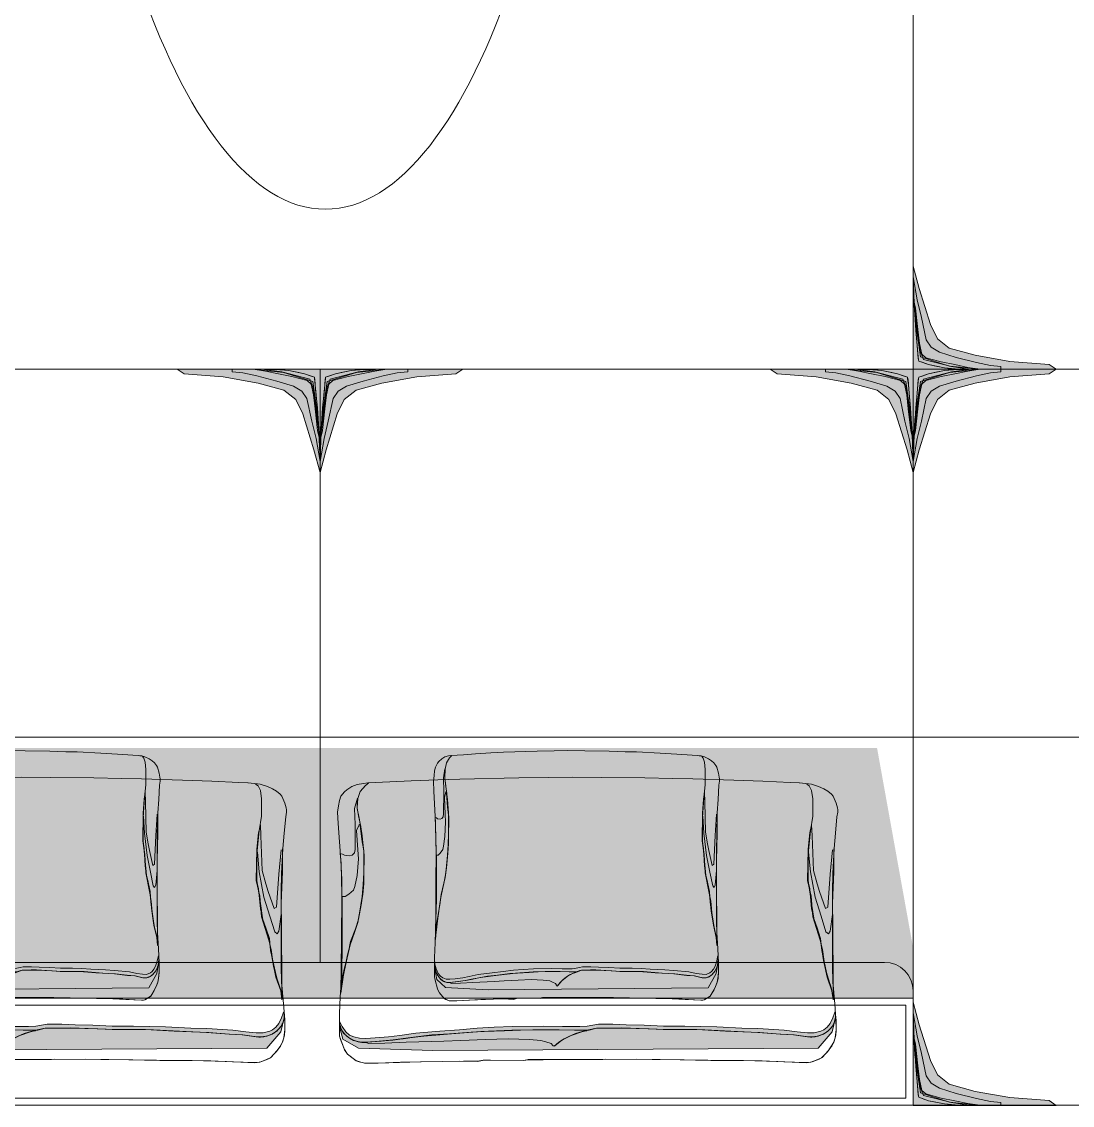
# Model space of a CAD drawing. Header units: feet. Extents: x 109753 to 150441, y 47761 to 75080.
# Drawn here: x 128036 to 128093.9, y 50486.6 to 50546.2 of the extents above; entities that cross this region are included whole.
import ezdxf

# ---------------------------------------------------------------- set-up
doc = ezdxf.new("R2010")
doc.units = ezdxf.units.FT
doc.header["$LTSCALE"] = 50
doc.header["$MEASUREMENT"] = 0
doc.layers.add('A-Furniture', color=175, linetype='Continuous', lineweight=0)
doc.layers.add('FURNITURE', color=150, linetype='Continuous')

# ---------------------------------------------------------------- blocks, each defined once
blk = doc.blocks.new('Gruppo-136-1')
at = {"linetype": 'Continuous', "lineweight": 0, "transparency": 33554483}
for color, points in [(254, [(4352.97, 155.12), (4349.81, 155.98), (4344.79, 157.54), (4342.78, 158.52), (4341.48, 160.18), (4340.48, 163.79), (4339.62, 168.67), (4339.19, 174.14), (4338.53, 175.12), (4338.53, 155.12)]), (9, [(4351.46, 155.12), (4348.23, 155.68), (4345.79, 156.27), (4342.63, 156.95), (4341.63, 157.64), (4340.91, 158.81), (4340.19, 161.15), (4339.47, 163.99), (4339.04, 165.94), (4338.9, 167.4), (4338.53, 167.4), (4338.55, 162.89), (4338.9, 160.47), (4339.91, 156.56), (4341.2, 156.08), (4345.79, 155.49), (4348.09, 155.2)]), (251, [(4338.53, 155.12), (4351.46, 155.12), (4348.37, 155.22), (4345.57, 155.39), (4340.26, 156.14), (4338.97, 160.23), (4338.53, 164.67)]), (252, [(4347.47, 155.25), (4346.83, 155.3), (4343.58, 155.54), (4340.72, 155.78), (4339.83, 155.89), (4339.66, 155.9), (4339.17, 157.29), (4338.72, 159.5), (4338.6, 160.76), (4338.56, 162.28), (4338.55, 163.5), (4338.54, 164.47), (4338.78, 162.77), (4339.17, 160.94), (4339.55, 159.05), (4340.12, 156.91), (4340.62, 156.34), (4342.13, 156.03), (4344.08, 155.8), (4347.08, 155.45), (4348.09, 155.23)])]:
    blk.add_hatch(color=color, dxfattribs=at).paths.add_polyline_path(points)
at = {"color": 254, "linetype": 'Continuous', "lineweight": 15, "true_color": 0xdddddd, "flags": 128}
blk.add_lwpolyline([(4352.97, 155.12), (4349.81, 155.98), (4344.79, 157.54), (4342.78, 158.52), (4341.48, 160.18), (4340.48, 163.79), (4339.62, 168.67), (4339.19, 174.14), (4338.53, 175.12), (4338.53, 155.12)], close=True, dxfattribs=at)
at = {"color": 9, "linetype": 'Continuous', "lineweight": 15, "true_color": 0xbbbbbb, "flags": 128}
blk.add_lwpolyline([(4351.46, 155.12), (4348.23, 155.68), (4345.79, 156.27), (4342.63, 156.95), (4341.63, 157.64), (4340.91, 158.81), (4340.19, 161.15), (4339.47, 163.99), (4339.04, 165.94), (4338.9, 167.4), (4338.53, 167.4), (4338.55, 162.89), (4338.9, 160.47), (4339.91, 156.56), (4341.2, 156.08), (4345.79, 155.49), (4348.09, 155.2)], close=True, dxfattribs=at)
at = {"color": 7, "linetype": 'Continuous', "lineweight": 15, "flags": 128}
blk.add_lwpolyline([(4353.53, 155.12), (4351.13, 155.12), (4349.27, 155.2), (4347.47, 155.25), (4346.18, 155.35), (4343.95, 155.49), (4341.87, 155.69), (4340.01, 155.84), (4339.66, 155.9), (4339.5, 156.37), (4339.17, 157.29), (4339, 158.08), (4338.72, 159.5), (4338.57, 161.01), (4338.56, 161.74), (4338.55, 163.65), (4338.53, 166.06)], dxfattribs=at)
at = {"color": 251, "linetype": 'Continuous', "lineweight": 15, "true_color": 0x555555, "flags": 128}
blk.add_lwpolyline([(4338.53, 155.12), (4351.46, 155.12), (4348.37, 155.22), (4345.57, 155.39), (4340.26, 156.14), (4338.97, 160.23), (4338.53, 164.67)], close=True, dxfattribs=at)
at = {"color": 252, "linetype": 'Continuous', "lineweight": 15, "true_color": 0x888888, "flags": 128}
blk.add_lwpolyline([(4347.47, 155.25), (4346.83, 155.3), (4343.58, 155.54), (4340.72, 155.78), (4339.83, 155.89), (4339.66, 155.9), (4339.17, 157.29), (4338.72, 159.5), (4338.6, 160.76), (4338.56, 162.28), (4338.55, 163.5), (4338.54, 164.47), (4338.78, 162.77), (4339.17, 160.94), (4339.55, 159.05), (4340.12, 156.91), (4340.62, 156.34), (4342.13, 156.03), (4344.08, 155.8), (4347.08, 155.45), (4348.09, 155.23)], dxfattribs=at)
blk = doc.blocks.new('Gruppo-143-1')
blk.add_line((4586.53, 228.12), (4586.53, 155.12))
at = {"flags": 128}
blk.add_lwpolyline([(4586.53, 258.12), (4586.53, 155.12), (4318.53, 155.12), (4318.53, 258.12)], close=True, dxfattribs=at)
at = {"xscale": -1}
blk.add_blockref('Gruppo-136-1', (8925.06, 0), dxfattribs=at)
blk = doc.blocks.new('Gruppo-870-1')
at = {"transparency": 33554483}
for points in [[(6608.54, -304.12), (6608.44, -303.96), (6608.21, -303.29), (6607.81, -302.5), (6607.41, -302.01), (6606.94, -301.65), (6606.54, -301.42), (6605.61, -301.19), (6604.64, -301.21), (6603.2, -301.34), (6601.37, -301.57), (6597.73, -301.8), (6595.49, -301.88), (6591.95, -302.04), (6589.75, -302.11), (6587.48, -302.16), (6584.51, -302.16), (6581.81, -302.27), (6579.3, -302.34), (6577.43, -302.4), (6575.4, -302.4), (6574.6, -302.29), (6573.83, -302.16), (6572.79, -302.09), (6570.39, -302.09), (6567.69, -302.14), (6563.38, -302.09), (6560.81, -301.98), (6558.44, -301.86), (6555.97, -301.65), (6553.23, -301.44), (6549.83, -301.14), (6547.59, -300.83), (6546.02, -300.65), (6544.15, -300.49), (6542.85, -300.42), (6541.98, -300.44), (6541.18, -300.65), (6540.58, -300.9), (6540.05, -301.34), (6539.55, -302.09), (6539.18, -302.83), (6539.18, -302.09), (6539.65, -300.34), (6541.82, -299.08), (6552.23, -298.72), (6606.14, -299.05), (6608.11, -301.34), (6608.58, -303.29), (6608.58, -303.78)], [(6569.19, -299.32), (6569.86, -299.9), (6570.61, -300.35), (6571.36, -300.73), (6572.19, -301.12), (6573.11, -301.38), (6573.78, -301.5), (6572.86, -301.57), (6569.52, -301.63), (6566.68, -301.63), (6564.51, -301.57), (6562.26, -301.5), (6559.42, -301.38), (6557.59, -301.31), (6554.58, -301.05), (6552.08, -300.93), (6549.16, -300.54), (6546.66, -300.22), (6544.99, -300.03), (6542.98, -299.9), (6542.98, -299.83), (6543.23, -299.7), (6545.49, -299.77), (6548.49, -299.9), (6553.75, -300.03), (6556.17, -300.15), (6559.59, -300.28), (6562.76, -300.35), (6565.77, -300.28), (6567.35, -300.15), (6568.02, -299.96), (6568.77, -299.7), (6569.02, -299.45), (6569.1, -299.32)], [(6608.33, -326.95), (6608.33, -323.74), (6608.16, -319.37), (6608.16, -313.27), (6608.24, -308.83), (6608.24, -307.48), (6608.41, -305.94), (6608.41, -305.87), (6607.91, -307.74), (6607.58, -308.64), (6607.08, -310.5), (6606.74, -312.88), (6606.41, -314.16), (6605.41, -317.44), (6605.16, -320.33), (6604.66, -322.52), (6604.74, -326.89), (6604.99, -329.2), (6605.24, -330.3), (6605.32, -328.75), (6605.49, -323.93), (6605.99, -322.07), (6606.32, -320.98), (6607.16, -318.6), (6607.49, -318.79), (6607.83, -323.42), (6608.16, -326.83)], [(6604.82, -326.5), (6605.07, -323.74), (6605.74, -320.21), (6606.57, -317.51), (6607.24, -315.32), (6607.58, -315.06), (6607.83, -315.45), (6608.16, -317.76), (6608.16, -312.75), (6608.16, -310.12), (6608.24, -307.35), (6608.33, -306.07), (6608.33, -306), (6608.08, -307.16), (6607.58, -308.7), (6607.33, -309.67), (6606.66, -312.75), (6606.49, -314.42), (6605.99, -315.9), (6605.57, -317.06), (6605.24, -318.54), (6604.99, -321.36), (6604.74, -322.33), (6604.74, -326.5)], [(6541.68, -334.04), (6541.28, -332.62), (6541.38, -330.36), (6541.35, -326.86), (6541.25, -326.38), (6540.95, -326.09), (6540.51, -325.99), (6539.88, -326.07), (6539.61, -326.2), (6539.28, -326.3), (6539.38, -324.96), (6539.45, -322.62), (6539.51, -320.69), (6539.51, -319.87), (6539.45, -314.83), (6539.41, -309.79), (6539.35, -307.46), (6539.35, -306.74), (6539.71, -309.33), (6540.25, -311.7), (6540.65, -313.5), (6541.25, -315.27), (6541.72, -316.66), (6542.02, -318.2), (6542.42, -320.57), (6542.55, -322.11), (6542.55, -323.19), (6542.62, -326.09), (6542.52, -326.99), (6542.28, -329.15), (6541.92, -331.26), (6541.65, -332.6), (6541.65, -333.21), (6541.72, -334.01)], [(6542.07, -330.23), (6542.32, -327.92), (6542.57, -326.7), (6542.57, -325.28), (6542.57, -323.61), (6542.48, -321.94), (6542.32, -320.27), (6541.98, -317.96), (6541.73, -316.74), (6541.4, -315.77), (6540.73, -313.97), (6540.4, -312.3), (6539.81, -310.12), (6539.48, -308.51), (6539.48, -307.87), (6539.48, -309.99), (6539.56, -313.14), (6539.56, -317.51), (6539.56, -320.27), (6539.98, -320.27), (6540.48, -320.59), (6541.15, -321.17), (6541.31, -321.68), (6541.65, -323.23), (6541.82, -325.54), (6541.73, -326.83), (6541.57, -329.52), (6541.9, -330.3), (6541.98, -330.36)]]:
    blk.add_hatch(color=256, dxfattribs=at).paths.add_polyline_path(points)
for p, q in [((6546.61, -300.19), (6543.11, -299.9)), ((6604.66, -300.65), (6602.68, -300.94))]:
    blk.add_line(p, q)
at = {"flags": 128}
for points in [[(6603.54, -336.18), (6603.94, -336.13), (6604.44, -336.11), (6605.21, -335.98), (6606.21, -335.67), (6606.94, -335.34), (6607.51, -335), (6608.01, -334.59), (6608.24, -334.33), (6608.68, -333.33), (6608.84, -332.71), (6608.88, -332.43), (6608.88, -332.07), (6608.78, -331.43), (6608.58, -329.14), (6608.38, -327.01), (6608.21, -323.51), (6608.14, -320.99), (6608.18, -314.59), (6608.24, -309.65), (6608.24, -307.88), (6608.48, -305.28), (6608.64, -303.05), (6608.68, -301.66), (6608.54, -300.5), (6608.34, -299.96), (6608.04, -299.35), (6607.71, -298.94), (6607.48, -298.58), (6607.21, -298.32), (6606.71, -297.75), (6606.11, -297.47), (6605.14, -297.11), (6604.47, -297.03), (6600.5, -297.19), (6597.29, -297.29), (6593.92, -297.32), (6590.69, -297.39), (6580.74, -297.5), (6576, -297.47), (6567.65, -297.44), (6565.55, -297.44), (6564.98, -297.34), (6559.41, -297.39), (6558.47, -297.19), (6555.97, -297.26), (6553.53, -297.21), (6547.72, -297.08), (6544.59, -296.96), (6542.68, -296.96), (6542.02, -297.14), (6541.45, -297.34), (6540.31, -298.22), (6539.85, -298.88), (6539.31, -300.27), (6539.15, -300.79), (6539.15, -303.9), (6539.28, -306.24), (6539.38, -308.16), (6539.41, -310.48), (6539.48, -315.49), (6539.51, -321.15), (6539.48, -322.64), (6539.35, -325.39), (6538.98, -330.48), (6538.88, -332.1), (6539.01, -332.97), (6539.15, -333.72), (6539.35, -334.33), (6539.85, -334.95), (6540.18, -335.21), (6540.91, -335.67), (6541.62, -335.95), (6542.52, -336.11), (6543.15, -336.18), (6546.19, -336.31), (6549.19, -336.47), (6552.93, -336.6), (6556, -336.7), (6564.25, -336.88), (6568.42, -336.93), (6571.79, -336.96), (6575.9, -336.93), (6581.91, -336.88), (6585.78, -336.8), (6588.62, -336.75), (6594.36, -336.57), (6598.43, -336.42), (6602.24, -336.24), (6603.5, -336.18)], [(6603.54, -336.18), (6603.94, -336.13), (6604.44, -336.11), (6605.21, -335.98), (6606.21, -335.67), (6606.94, -335.34), (6607.51, -335), (6608.01, -334.59), (6608.24, -334.33), (6608.68, -333.33), (6608.84, -332.71), (6608.88, -332.43), (6608.88, -332.07), (6608.78, -331.43), (6608.58, -329.14), (6608.38, -327.01), (6608.21, -323.51), (6608.14, -320.99), (6608.18, -314.59), (6608.24, -309.65), (6608.24, -307.88), (6608.48, -305.28), (6608.64, -303.05), (6608.68, -301.66), (6608.54, -300.5), (6608.34, -299.96), (6608.04, -299.35), (6607.71, -298.94), (6607.48, -298.58), (6607.21, -298.32), (6606.71, -297.75), (6606.11, -297.47), (6605.14, -297.11), (6604.47, -297.03), (6600.5, -297.19), (6597.29, -297.29), (6593.92, -297.32), (6590.69, -297.39), (6580.74, -297.5), (6576, -297.47), (6567.65, -297.44), (6565.55, -297.44), (6564.98, -297.34), (6559.41, -297.39), (6558.47, -297.19), (6555.97, -297.26), (6553.53, -297.21), (6547.72, -297.08), (6544.59, -296.96), (6542.68, -296.96), (6542.02, -297.14), (6541.45, -297.34), (6540.31, -298.22), (6539.85, -298.88), (6539.31, -300.27), (6539.15, -300.79), (6539.15, -303.9), (6539.28, -306.24), (6539.38, -308.16), (6539.41, -310.48), (6539.48, -315.49), (6539.51, -321.15), (6539.48, -322.64), (6539.35, -325.39), (6538.98, -330.48), (6538.88, -332.1), (6539.01, -332.97), (6539.15, -333.72), (6539.35, -334.33), (6539.85, -334.95), (6540.18, -335.21), (6540.91, -335.67), (6541.62, -335.95), (6542.52, -336.11), (6543.15, -336.18), (6546.19, -336.31), (6549.19, -336.47), (6552.93, -336.6), (6556, -336.7), (6564.25, -336.88), (6568.42, -336.93), (6571.79, -336.96), (6575.9, -336.93), (6581.91, -336.88), (6585.78, -336.8), (6588.62, -336.75), (6594.36, -336.57), (6598.43, -336.42), (6602.24, -336.24), (6603.5, -336.18)], [(6608.61, -303.45), (6608.68, -302.83), (6608.68, -302.03), (6608.68, -301.54), (6608.61, -300.95), (6608.51, -300.51), (6608.34, -299.92), (6607.94, -299.23), (6607.58, -298.74), (6607.11, -298.23), (6606.64, -297.71), (6606.27, -297.53), (6605.31, -297.17), (6604.81, -297.07), (6604.34, -297.04), (6601.33, -297.17), (6598.3, -297.28), (6595.69, -297.33), (6593.32, -297.33), (6591.15, -297.35), (6586.85, -297.43), (6582.91, -297.46), (6576.43, -297.51), (6571.29, -297.46), (6567.82, -297.46), (6565.55, -297.46), (6564.95, -297.35), (6560.31, -297.4), (6559.27, -297.38), (6558.54, -297.22), (6556.54, -297.25), (6550.49, -297.15), (6546.05, -297.02), (6544.15, -296.97), (6542.72, -296.97), (6541.92, -297.15), (6541.48, -297.3), (6540.31, -298.23), (6539.85, -298.84), (6539.15, -300.72), (6539.15, -302.83), (6539.25, -302.19), (6539.45, -301.65), (6539.75, -301.18), (6540.15, -300.8), (6540.55, -300.44), (6541.11, -300.15), (6541.72, -300), (6542.22, -299.9), (6542.78, -299.9), (6544.19, -300), (6546.72, -300.21), (6548.06, -300.39), (6549.99, -300.64), (6551.43, -300.8), (6552.66, -300.9), (6554.83, -301.05), (6559.01, -301.39), (6562.81, -301.54), (6566.22, -301.65), (6569.89, -301.65), (6572.06, -301.59), (6573.59, -301.57), (6574.09, -301.59), (6575.13, -301.88), (6576.57, -301.88), (6578.8, -301.88), (6582.51, -301.75), (6584.48, -301.67), (6587.21, -301.67), (6590.28, -301.62), (6594.86, -301.39), (6597.7, -301.26), (6600.93, -301.03), (6602.77, -300.95), (6604.1, -300.72), (6604.87, -300.64), (6605.57, -300.64), (6606.21, -300.77), (6606.94, -301.05), (6607.44, -301.41), (6607.84, -301.77), (6608.28, -302.31), (6608.41, -302.67), (6608.61, -303.55)], [(6608.54, -304.12), (6608.44, -303.96), (6608.21, -303.29), (6607.81, -302.5), (6607.41, -302.01), (6606.94, -301.65), (6606.54, -301.42), (6605.61, -301.19), (6604.64, -301.21), (6603.2, -301.34), (6601.37, -301.57), (6597.73, -301.8), (6595.49, -301.88), (6591.95, -302.04), (6589.75, -302.11), (6587.48, -302.16), (6584.51, -302.16), (6581.81, -302.27), (6579.3, -302.34), (6577.43, -302.4), (6575.4, -302.4), (6574.6, -302.29), (6573.83, -302.16), (6572.79, -302.09), (6570.39, -302.09), (6567.69, -302.14), (6563.38, -302.09), (6560.81, -301.98), (6558.44, -301.86), (6555.97, -301.65), (6553.23, -301.44), (6549.83, -301.14), (6547.59, -300.83), (6546.02, -300.65), (6544.15, -300.49), (6542.85, -300.42), (6541.98, -300.44), (6541.18, -300.65), (6540.58, -300.9), (6540.05, -301.34), (6539.55, -302.09), (6539.18, -302.83), (6539.18, -302.09), (6539.65, -300.34), (6541.82, -299.08), (6552.23, -298.72), (6606.14, -299.05), (6608.11, -301.34), (6608.58, -303.29), (6608.58, -303.78)], [(6569.19, -299.32), (6569.86, -299.9), (6570.61, -300.35), (6571.36, -300.73), (6572.19, -301.12), (6573.11, -301.38), (6573.78, -301.5), (6572.86, -301.57), (6569.52, -301.63), (6566.68, -301.63), (6564.51, -301.57), (6562.26, -301.5), (6559.42, -301.38), (6557.59, -301.31), (6554.58, -301.05), (6552.08, -300.93), (6549.16, -300.54), (6546.66, -300.22), (6544.99, -300.03), (6542.98, -299.9), (6542.98, -299.83), (6543.23, -299.7), (6545.49, -299.77), (6548.49, -299.9), (6553.75, -300.03), (6556.17, -300.15), (6559.59, -300.28), (6562.76, -300.35), (6565.77, -300.28), (6567.35, -300.15), (6568.02, -299.96), (6568.77, -299.7), (6569.02, -299.45), (6569.1, -299.32)], [(6602.68, -300.94), (6600.85, -301.04), (6598, -301.26), (6593.16, -301.45), (6589.15, -301.66), (6583.64, -301.71), (6578.63, -301.9), (6577.29, -301.88), (6575.12, -301.85), (6573.79, -301.58), (6572.96, -301.57), (6568.45, -301.64), (6563.28, -301.57), (6558.94, -301.38), (6554.77, -301.07), (6550.94, -300.76), (6548.61, -300.47), (6546.61, -300.19)], [(6574.74, -301.78), (6573.08, -301.37), (6571.59, -300.83), (6570.27, -300.17), (6569.28, -299.39)], [(6608.24, -305.81), (6608.08, -307.1), (6607.41, -309.02), (6606.91, -311.34), (6606.41, -314.42), (6605.57, -316.99), (6605.24, -319.31), (6604.74, -322.52), (6604.74, -326.25), (6605.07, -329.46), (6605.41, -331.52), (6605.41, -333.06), (6605.41, -333.96), (6605.24, -335.12), (6604.91, -335.76), (6604.57, -336.02)], [(6608.33, -326.95), (6608.33, -323.74), (6608.16, -319.37), (6608.16, -313.27), (6608.24, -308.83), (6608.24, -307.48), (6608.41, -305.94), (6608.41, -305.87), (6607.91, -307.74), (6607.58, -308.64), (6607.08, -310.5), (6606.74, -312.88), (6606.41, -314.16), (6605.41, -317.44), (6605.16, -320.33), (6604.66, -322.52), (6604.74, -326.89), (6604.99, -329.2), (6605.24, -330.3), (6605.32, -328.75), (6605.49, -323.93), (6605.99, -322.07), (6606.32, -320.98), (6607.16, -318.6), (6607.49, -318.79), (6607.83, -323.42), (6608.16, -326.83)], [(6604.82, -326.5), (6605.07, -323.74), (6605.74, -320.21), (6606.57, -317.51), (6607.24, -315.32), (6607.58, -315.06), (6607.83, -315.45), (6608.16, -317.76), (6608.16, -312.75), (6608.16, -310.12), (6608.24, -307.35), (6608.33, -306.07), (6608.33, -306), (6608.08, -307.16), (6607.58, -308.7), (6607.33, -309.67), (6606.66, -312.75), (6606.49, -314.42), (6605.99, -315.9), (6605.57, -317.06), (6605.24, -318.54), (6604.99, -321.36), (6604.74, -322.33), (6604.74, -326.5)], [(6541.68, -334.04), (6541.28, -332.62), (6541.38, -330.36), (6541.35, -326.86), (6541.25, -326.38), (6540.95, -326.09), (6540.51, -325.99), (6539.88, -326.07), (6539.61, -326.2), (6539.28, -326.3), (6539.38, -324.96), (6539.45, -322.62), (6539.51, -320.69), (6539.51, -319.87), (6539.45, -314.83), (6539.41, -309.79), (6539.35, -307.46), (6539.35, -306.74), (6539.71, -309.33), (6540.25, -311.7), (6540.65, -313.5), (6541.25, -315.27), (6541.72, -316.66), (6542.02, -318.2), (6542.42, -320.57), (6542.55, -322.11), (6542.55, -323.19), (6542.62, -326.09), (6542.52, -326.99), (6542.28, -329.15), (6541.92, -331.26), (6541.65, -332.6), (6541.65, -333.21), (6541.72, -334.01)], [(6543.23, -336.14), (6542.82, -335.82), (6542.07, -334.99), (6541.73, -334.02), (6541.65, -332.67), (6541.82, -331.58), (6542.15, -330.1), (6542.4, -328.18), (6542.57, -326.57), (6542.57, -324.9), (6542.57, -322.84), (6542.48, -321.62), (6542.23, -319.37), (6541.82, -317.12), (6541.4, -315.71), (6540.65, -313.52), (6540.31, -312.11), (6539.81, -309.73), (6539.56, -308.32), (6539.4, -307.03)], [(6542.07, -330.23), (6542.32, -327.92), (6542.57, -326.7), (6542.57, -325.28), (6542.57, -323.61), (6542.48, -321.94), (6542.32, -320.27), (6541.98, -317.96), (6541.73, -316.74), (6541.4, -315.77), (6540.73, -313.97), (6540.4, -312.3), (6539.81, -310.12), (6539.48, -308.51), (6539.48, -307.87), (6539.48, -309.99), (6539.56, -313.14), (6539.56, -317.51), (6539.56, -320.27), (6539.98, -320.27), (6540.48, -320.59), (6541.15, -321.17), (6541.31, -321.68), (6541.65, -323.23), (6541.82, -325.54), (6541.73, -326.83), (6541.57, -329.52), (6541.9, -330.3), (6541.98, -330.36)]]:
    blk.add_lwpolyline(points, dxfattribs=at)
for points in [[(6539.18, -303.16), (6539.09, -302.23), (6540.14, -300.6), (6542.06, -299.77), (6543.11, -299.9)], [(6604.66, -300.65), (6605.71, -300.53), (6607.62, -301.36), (6608.67, -302.98), (6608.58, -303.91)]]:
    blk.add_open_spline(points, degree=2)
blk = doc.blocks.new('Gruppo-871-1')
at = {"transparency": 33554483}
for points in [[(6592.14, -311.96), (6592.08, -311.82), (6591.95, -311.24), (6591.72, -310.54), (6591.49, -310.11), (6591.22, -309.8), (6590.99, -309.59), (6590.46, -309.39), (6589.9, -309.41), (6589.08, -309.53), (6588.04, -309.73), (6585.96, -309.93), (6584.68, -310), (6582.66, -310.13), (6581.4, -310.2), (6580.1, -310.25), (6578.4, -310.25), (6576.86, -310.34), (6575.43, -310.4), (6574.36, -310.45), (6573.19, -310.45), (6572.74, -310.36), (6572.3, -310.25), (6571.71, -310.18), (6570.33, -310.18), (6568.79, -310.22), (6566.33, -310.18), (6564.86, -310.09), (6563.5, -309.98), (6562.09, -309.8), (6560.53, -309.62), (6558.58, -309.35), (6557.31, -309.08), (6556.41, -308.92), (6555.34, -308.78), (6554.6, -308.72), (6554.1, -308.74), (6553.64, -308.92), (6553.3, -309.14), (6552.99, -309.53), (6552.71, -310.18), (6552.5, -310.83), (6552.5, -310.18), (6552.77, -308.65), (6554.01, -307.55), (6559.96, -307.23), (6590.76, -307.52), (6591.89, -309.53), (6592.16, -311.24), (6592.16, -311.66)], [(6569.65, -307.76), (6570.03, -308.26), (6570.46, -308.66), (6570.89, -308.99), (6571.36, -309.33), (6571.89, -309.56), (6572.27, -309.67), (6571.75, -309.72), (6569.84, -309.78), (6568.22, -309.78), (6566.98, -309.72), (6565.69, -309.67), (6564.07, -309.56), (6563.02, -309.5), (6561.3, -309.28), (6559.87, -309.16), (6558.2, -308.83), (6556.77, -308.54), (6555.82, -308.38), (6554.67, -308.26), (6554.67, -308.21), (6554.82, -308.09), (6556.1, -308.15), (6557.82, -308.26), (6560.82, -308.38), (6562.21, -308.49), (6564.16, -308.6), (6565.97, -308.66), (6567.69, -308.6), (6568.6, -308.49), (6568.98, -308.32), (6569.41, -308.09), (6569.55, -307.87), (6569.6, -307.76)], [(6592.01, -331.94), (6592.01, -329.13), (6591.92, -325.3), (6591.92, -319.96), (6591.96, -316.08), (6591.96, -314.9), (6592.06, -313.55), (6592.06, -313.49), (6591.77, -315.12), (6591.58, -315.91), (6591.3, -317.54), (6591.11, -319.62), (6590.92, -320.75), (6590.34, -323.61), (6590.2, -326.15), (6589.91, -328.06), (6589.96, -331.88), (6590.1, -333.91), (6590.25, -334.86), (6590.3, -333.51), (6590.39, -329.29), (6590.68, -327.66), (6590.87, -326.71), (6591.34, -324.63), (6591.54, -324.8), (6591.73, -328.84), (6591.92, -331.82)], [(6590.01, -331.54), (6590.15, -329.13), (6590.53, -326.03), (6591.01, -323.67), (6591.39, -321.76), (6591.58, -321.53), (6591.73, -321.87), (6591.92, -323.9), (6591.92, -319.51), (6591.92, -317.2), (6591.96, -314.79), (6592.01, -313.66), (6592.01, -313.61), (6591.87, -314.62), (6591.58, -315.97), (6591.44, -316.81), (6591.06, -319.51), (6590.96, -320.97), (6590.68, -322.27), (6590.44, -323.28), (6590.25, -324.57), (6590.1, -327.05), (6589.96, -327.89), (6589.96, -331.54)], [(6553.93, -338.13), (6553.7, -336.9), (6553.76, -334.92), (6553.74, -331.86), (6553.68, -331.43), (6553.51, -331.18), (6553.26, -331.09), (6552.9, -331.16), (6552.75, -331.27), (6552.56, -331.36), (6552.61, -330.19), (6552.65, -328.15), (6552.69, -326.46), (6552.69, -325.74), (6552.65, -321.33), (6552.63, -316.92), (6552.59, -314.88), (6552.59, -314.25), (6552.8, -316.52), (6553.11, -318.59), (6553.34, -320.16), (6553.68, -321.71), (6553.95, -322.93), (6554.12, -324.28), (6554.35, -326.35), (6554.43, -327.7), (6554.43, -328.64), (6554.46, -331.18), (6554.41, -331.97), (6554.27, -333.86), (6554.06, -335.71), (6553.91, -336.87), (6553.91, -337.41), (6553.95, -338.11)], [(6554.15, -334.81), (6554.29, -332.78), (6554.43, -331.71), (6554.43, -330.48), (6554.43, -329.01), (6554.39, -327.55), (6554.29, -326.09), (6554.1, -324.06), (6553.96, -323), (6553.77, -322.15), (6553.39, -320.58), (6553.19, -319.12), (6552.86, -317.2), (6552.67, -315.8), (6552.67, -315.24), (6552.67, -317.09), (6552.72, -319.85), (6552.72, -323.67), (6552.72, -326.09), (6552.96, -326.09), (6553.24, -326.37), (6553.62, -326.88), (6553.72, -327.33), (6553.91, -328.68), (6554.01, -330.7), (6553.96, -331.82), (6553.86, -334.19), (6554.05, -334.86), (6554.1, -334.92)]]:
    blk.add_hatch(color=256, dxfattribs=at).paths.add_polyline_path(points)
for p, q in [((6556.75, -308.51), (6554.75, -308.27)), ((6589.91, -308.92), (6588.79, -309.17))]:
    blk.add_line(p, q)
at = {"flags": 128}
for points in [[(6589.27, -340.01), (6589.5, -339.97), (6589.79, -339.95), (6590.23, -339.83), (6590.8, -339.56), (6591.22, -339.27), (6591.54, -338.98), (6591.83, -338.62), (6591.96, -338.39), (6592.21, -337.52), (6592.31, -336.98), (6592.33, -336.73), (6592.33, -336.41), (6592.27, -335.85), (6592.16, -333.85), (6592.04, -331.98), (6591.95, -328.92), (6591.91, -326.72), (6591.93, -321.12), (6591.96, -316.8), (6591.96, -315.25), (6592.1, -312.98), (6592.19, -311.02), (6592.21, -309.81), (6592.14, -308.79), (6592.02, -308.32), (6591.85, -307.78), (6591.66, -307.42), (6591.53, -307.11), (6591.37, -306.88), (6591.09, -306.39), (6590.74, -306.14), (6590.19, -305.82), (6589.81, -305.76), (6587.54, -305.89), (6585.71, -305.98), (6583.78, -306), (6581.93, -306.07), (6576.25, -306.16), (6573.54, -306.14), (6568.77, -306.12), (6567.57, -306.12), (6567.24, -306.03), (6564.06, -306.07), (6563.52, -305.89), (6562.09, -305.96), (6560.7, -305.91), (6557.38, -305.8), (6555.59, -305.69), (6554.5, -305.69), (6554.12, -305.85), (6553.8, -306.03), (6553.15, -306.79), (6552.88, -307.38), (6552.57, -308.59), (6552.48, -309.04), (6552.48, -311.76), (6552.56, -313.81), (6552.61, -315.5), (6552.63, -317.52), (6552.67, -321.91), (6552.69, -326.86), (6552.67, -328.16), (6552.59, -330.57), (6552.38, -335.02), (6552.33, -336.44), (6552.4, -337.2), (6552.48, -337.85), (6552.59, -338.39), (6552.88, -338.93), (6553.07, -339.16), (6553.49, -339.56), (6553.89, -339.81), (6554.41, -339.95), (6554.77, -340.01), (6556.5, -340.13), (6558.22, -340.26), (6560.36, -340.37), (6562.11, -340.46), (6566.82, -340.62), (6569.21, -340.67), (6571.13, -340.69), (6573.48, -340.67), (6576.91, -340.62), (6579.13, -340.55), (6580.75, -340.51), (6584.03, -340.35), (6586.36, -340.22), (6588.53, -340.06), (6589.26, -340.01)], [(6589.27, -340.01), (6589.5, -339.97), (6589.79, -339.95), (6590.23, -339.83), (6590.8, -339.56), (6591.22, -339.27), (6591.54, -338.98), (6591.83, -338.62), (6591.96, -338.39), (6592.21, -337.52), (6592.31, -336.98), (6592.33, -336.73), (6592.33, -336.41), (6592.27, -335.85), (6592.16, -333.85), (6592.04, -331.98), (6591.95, -328.92), (6591.91, -326.72), (6591.93, -321.12), (6591.96, -316.8), (6591.96, -315.25), (6592.1, -312.98), (6592.19, -311.02), (6592.21, -309.81), (6592.14, -308.79), (6592.02, -308.32), (6591.85, -307.78), (6591.66, -307.42), (6591.53, -307.11), (6591.37, -306.88), (6591.09, -306.39), (6590.74, -306.14), (6590.19, -305.82), (6589.81, -305.76), (6587.54, -305.89), (6585.71, -305.98), (6583.78, -306), (6581.93, -306.07), (6576.25, -306.16), (6573.54, -306.14), (6568.77, -306.12), (6567.57, -306.12), (6567.24, -306.03), (6564.06, -306.07), (6563.52, -305.89), (6562.09, -305.96), (6560.7, -305.91), (6557.38, -305.8), (6555.59, -305.69), (6554.5, -305.69), (6554.12, -305.85), (6553.8, -306.03), (6553.15, -306.79), (6552.88, -307.38), (6552.57, -308.59), (6552.48, -309.04), (6552.48, -311.76), (6552.56, -313.81), (6552.61, -315.5), (6552.63, -317.52), (6552.67, -321.91), (6552.69, -326.86), (6552.67, -328.16), (6552.59, -330.57), (6552.38, -335.02), (6552.33, -336.44), (6552.4, -337.2), (6552.48, -337.85), (6552.59, -338.39), (6552.88, -338.93), (6553.07, -339.16), (6553.49, -339.56), (6553.89, -339.81), (6554.41, -339.95), (6554.77, -340.01), (6556.5, -340.13), (6558.22, -340.26), (6560.36, -340.37), (6562.11, -340.46), (6566.82, -340.62), (6569.21, -340.67), (6571.13, -340.69), (6573.48, -340.67), (6576.91, -340.62), (6579.13, -340.55), (6580.75, -340.51), (6584.03, -340.35), (6586.36, -340.22), (6588.53, -340.06), (6589.26, -340.01)], [(6592.17, -311.37), (6592.21, -310.83), (6592.21, -310.13), (6592.21, -309.7), (6592.17, -309.19), (6592.12, -308.8), (6592.02, -308.29), (6591.79, -307.68), (6591.58, -307.25), (6591.32, -306.8), (6591.05, -306.35), (6590.84, -306.19), (6590.29, -305.88), (6590, -305.79), (6589.73, -305.77), (6588.02, -305.88), (6586.28, -305.97), (6584.79, -306.01), (6583.44, -306.01), (6582.2, -306.04), (6579.74, -306.1), (6577.49, -306.13), (6573.79, -306.17), (6570.85, -306.13), (6568.86, -306.13), (6567.57, -306.13), (6567.22, -306.04), (6564.57, -306.08), (6563.98, -306.06), (6563.56, -305.92), (6562.42, -305.95), (6558.96, -305.86), (6556.43, -305.74), (6555.34, -305.7), (6554.52, -305.7), (6554.06, -305.86), (6553.81, -305.99), (6553.15, -306.8), (6552.88, -307.34), (6552.48, -308.98), (6552.48, -310.83), (6552.54, -310.26), (6552.65, -309.79), (6552.82, -309.39), (6553.05, -309.05), (6553.28, -308.74), (6553.6, -308.49), (6553.95, -308.35), (6554.23, -308.26), (6554.56, -308.26), (6555.36, -308.35), (6556.81, -308.53), (6557.57, -308.69), (6558.68, -308.92), (6559.5, -309.05), (6560.2, -309.14), (6561.44, -309.28), (6563.83, -309.57), (6566, -309.7), (6567.95, -309.79), (6570.05, -309.79), (6571.29, -309.75), (6572.16, -309.72), (6572.45, -309.75), (6573.04, -309.99), (6573.86, -309.99), (6575.14, -309.99), (6577.26, -309.88), (6578.38, -309.81), (6579.95, -309.81), (6581.7, -309.77), (6584.32, -309.57), (6585.94, -309.46), (6587.79, -309.25), (6588.84, -309.19), (6589.6, -308.98), (6590.04, -308.92), (6590.44, -308.92), (6590.8, -309.03), (6591.22, -309.28), (6591.51, -309.59), (6591.74, -309.9), (6591.98, -310.38), (6592.06, -310.69), (6592.17, -311.46)], [(6592.14, -311.96), (6592.08, -311.82), (6591.95, -311.24), (6591.72, -310.54), (6591.49, -310.11), (6591.22, -309.8), (6590.99, -309.59), (6590.46, -309.39), (6589.9, -309.41), (6589.08, -309.53), (6588.04, -309.73), (6585.96, -309.93), (6584.68, -310), (6582.66, -310.13), (6581.4, -310.2), (6580.1, -310.25), (6578.4, -310.25), (6576.86, -310.34), (6575.43, -310.4), (6574.36, -310.45), (6573.19, -310.45), (6572.74, -310.36), (6572.3, -310.25), (6571.71, -310.18), (6570.33, -310.18), (6568.79, -310.22), (6566.33, -310.18), (6564.86, -310.09), (6563.5, -309.98), (6562.09, -309.8), (6560.53, -309.62), (6558.58, -309.35), (6557.31, -309.08), (6556.41, -308.92), (6555.34, -308.78), (6554.6, -308.72), (6554.1, -308.74), (6553.64, -308.92), (6553.3, -309.14), (6552.99, -309.53), (6552.71, -310.18), (6552.5, -310.83), (6552.5, -310.18), (6552.77, -308.65), (6554.01, -307.55), (6559.96, -307.23), (6590.76, -307.52), (6591.89, -309.53), (6592.16, -311.24), (6592.16, -311.66)], [(6569.65, -307.76), (6570.03, -308.26), (6570.46, -308.66), (6570.89, -308.99), (6571.36, -309.33), (6571.89, -309.56), (6572.27, -309.67), (6571.75, -309.72), (6569.84, -309.78), (6568.22, -309.78), (6566.98, -309.72), (6565.69, -309.67), (6564.07, -309.56), (6563.02, -309.5), (6561.3, -309.28), (6559.87, -309.16), (6558.2, -308.83), (6556.77, -308.54), (6555.82, -308.38), (6554.67, -308.26), (6554.67, -308.21), (6554.82, -308.09), (6556.1, -308.15), (6557.82, -308.26), (6560.82, -308.38), (6562.21, -308.49), (6564.16, -308.6), (6565.97, -308.66), (6567.69, -308.6), (6568.6, -308.49), (6568.98, -308.32), (6569.41, -308.09), (6569.55, -307.87), (6569.6, -307.76)], [(6588.79, -309.17), (6587.74, -309.26), (6586.11, -309.46), (6583.34, -309.62), (6581.05, -309.8), (6577.9, -309.85), (6575.04, -310.02), (6574.28, -310), (6573.04, -309.97), (6572.28, -309.73), (6571.8, -309.72), (6569.22, -309.78), (6566.27, -309.72), (6563.79, -309.56), (6561.41, -309.29), (6559.22, -309.02), (6557.89, -308.76), (6556.75, -308.51)], [(6572.82, -309.91), (6571.87, -309.55), (6571.02, -309.08), (6570.26, -308.5), (6569.7, -307.82)], [(6591.96, -313.44), (6591.87, -314.56), (6591.49, -316.25), (6591.2, -318.27), (6590.92, -320.97), (6590.44, -323.22), (6590.25, -325.25), (6589.96, -328.06), (6589.96, -331.32), (6590.15, -334.13), (6590.34, -335.93), (6590.34, -337.28), (6590.34, -338.07), (6590.25, -339.08), (6590.06, -339.64), (6589.87, -339.87)], [(6592.01, -331.94), (6592.01, -329.13), (6591.92, -325.3), (6591.92, -319.96), (6591.96, -316.08), (6591.96, -314.9), (6592.06, -313.55), (6592.06, -313.49), (6591.77, -315.12), (6591.58, -315.91), (6591.3, -317.54), (6591.11, -319.62), (6590.92, -320.75), (6590.34, -323.61), (6590.2, -326.15), (6589.91, -328.06), (6589.96, -331.88), (6590.1, -333.91), (6590.25, -334.86), (6590.3, -333.51), (6590.39, -329.29), (6590.68, -327.66), (6590.87, -326.71), (6591.34, -324.63), (6591.54, -324.8), (6591.73, -328.84), (6591.92, -331.82)], [(6590.01, -331.54), (6590.15, -329.13), (6590.53, -326.03), (6591.01, -323.67), (6591.39, -321.76), (6591.58, -321.53), (6591.73, -321.87), (6591.92, -323.9), (6591.92, -319.51), (6591.92, -317.2), (6591.96, -314.79), (6592.01, -313.66), (6592.01, -313.61), (6591.87, -314.62), (6591.58, -315.97), (6591.44, -316.81), (6591.06, -319.51), (6590.96, -320.97), (6590.68, -322.27), (6590.44, -323.28), (6590.25, -324.57), (6590.1, -327.05), (6589.96, -327.89), (6589.96, -331.54)], [(6553.93, -338.13), (6553.7, -336.9), (6553.76, -334.92), (6553.74, -331.86), (6553.68, -331.43), (6553.51, -331.18), (6553.26, -331.09), (6552.9, -331.16), (6552.75, -331.27), (6552.56, -331.36), (6552.61, -330.19), (6552.65, -328.15), (6552.69, -326.46), (6552.69, -325.74), (6552.65, -321.33), (6552.63, -316.92), (6552.59, -314.88), (6552.59, -314.25), (6552.8, -316.52), (6553.11, -318.59), (6553.34, -320.16), (6553.68, -321.71), (6553.95, -322.93), (6554.12, -324.28), (6554.35, -326.35), (6554.43, -327.7), (6554.43, -328.64), (6554.46, -331.18), (6554.41, -331.97), (6554.27, -333.86), (6554.06, -335.71), (6553.91, -336.87), (6553.91, -337.41), (6553.95, -338.11)], [(6554.82, -339.98), (6554.58, -339.7), (6554.15, -338.97), (6553.96, -338.12), (6553.91, -336.94), (6554.01, -335.99), (6554.2, -334.69), (6554.34, -333.01), (6554.43, -331.6), (6554.43, -330.14), (6554.43, -328.34), (6554.39, -327.27), (6554.24, -325.3), (6554.01, -323.33), (6553.77, -322.1), (6553.34, -320.18), (6553.15, -318.95), (6552.86, -316.87), (6552.72, -315.63), (6552.62, -314.5)], [(6554.15, -334.81), (6554.29, -332.78), (6554.43, -331.71), (6554.43, -330.48), (6554.43, -329.01), (6554.39, -327.55), (6554.29, -326.09), (6554.1, -324.06), (6553.96, -323), (6553.77, -322.15), (6553.39, -320.58), (6553.19, -319.12), (6552.86, -317.2), (6552.67, -315.8), (6552.67, -315.24), (6552.67, -317.09), (6552.72, -319.85), (6552.72, -323.67), (6552.72, -326.09), (6552.96, -326.09), (6553.24, -326.37), (6553.62, -326.88), (6553.72, -327.33), (6553.91, -328.68), (6554.01, -330.7), (6553.96, -331.82), (6553.86, -334.19), (6554.05, -334.86), (6554.1, -334.92)]]:
    blk.add_lwpolyline(points, dxfattribs=at)
for points in [[(6552.5, -311.12), (6552.45, -310.3), (6553.05, -308.88), (6554.14, -308.15), (6554.75, -308.27)], [(6589.91, -308.92), (6590.52, -308.81), (6591.61, -309.54), (6592.21, -310.96), (6592.15, -311.78)]]:
    blk.add_open_spline(points, degree=2)
blk = doc.blocks.new('Gruppo-863-1')
at = {"layer": 'FURNITURE', "linetype": 'Continuous', "lineweight": 0, "transparency": 33554483}
for color, points in [(254, [(6453.44, -379.63), (6454.29, -382.78), (6455.86, -387.81), (6456.83, -389.82), (6458.49, -391.11), (6462.11, -392.12), (6466.99, -392.98), (6472.46, -393.41), (6473.44, -394.07), (6453.44, -394.07)]), (9, [(6453.44, -381.13), (6454, -384.36), (6454.59, -386.8), (6455.27, -389.96), (6455.96, -390.97), (6457.13, -391.68), (6459.47, -392.4), (6462.3, -393.12), (6464.26, -393.55), (6465.72, -393.69), (6465.72, -394.07), (6461.2, -394.04), (6458.79, -393.69), (6454.88, -392.69), (6454.39, -391.4), (6453.81, -386.8), (6453.51, -384.51)]), (251, [(6453.44, -394.07), (6453.44, -381.13), (6453.54, -384.23), (6453.7, -387.02), (6454.45, -392.33), (6458.54, -393.62), (6462.99, -394.07)]), (252, [(6453.57, -385.12), (6453.62, -385.77), (6453.85, -389.01), (6454.1, -391.87), (6454.21, -392.77), (6454.22, -392.93), (6455.61, -393.43), (6457.82, -393.88), (6459.08, -394), (6460.59, -394.04), (6461.82, -394.05), (6462.79, -394.05), (6461.09, -393.81), (6459.26, -393.43), (6457.37, -393.05), (6455.22, -392.47), (6454.66, -391.97), (6454.34, -390.46), (6454.12, -388.52), (6453.77, -385.51), (6453.55, -384.51)])]:
    blk.add_hatch(color=color, dxfattribs=at).paths.add_polyline_path(points)
at = {"layer": 'FURNITURE', "color": 7, "linetype": 'Continuous', "lineweight": 15, "flags": 128}
blk.add_lwpolyline([(6453.44, -379.07), (6453.44, -381.46), (6453.52, -383.33), (6453.57, -385.12), (6453.66, -386.41), (6453.81, -388.64), (6454.01, -390.72), (6454.15, -392.59), (6454.22, -392.93), (6454.69, -393.09), (6455.61, -393.43), (6456.4, -393.59), (6457.82, -393.88), (6459.33, -394.02), (6460.06, -394.03), (6461.97, -394.05), (6464.38, -394.07)], dxfattribs=at)
at = {"layer": 'FURNITURE', "color": 254, "linetype": 'Continuous', "lineweight": 15, "true_color": 0xdddddd, "flags": 128}
blk.add_lwpolyline([(6453.44, -379.63), (6454.29, -382.78), (6455.86, -387.81), (6456.83, -389.82), (6458.49, -391.11), (6462.11, -392.12), (6466.99, -392.98), (6472.46, -393.41), (6473.44, -394.07), (6453.44, -394.07)], close=True, dxfattribs=at)
at = {"layer": 'FURNITURE', "color": 9, "linetype": 'Continuous', "lineweight": 15, "true_color": 0xbbbbbb, "flags": 128}
blk.add_lwpolyline([(6453.44, -381.13), (6454, -384.36), (6454.59, -386.8), (6455.27, -389.96), (6455.96, -390.97), (6457.13, -391.68), (6459.47, -392.4), (6462.3, -393.12), (6464.26, -393.55), (6465.72, -393.69), (6465.72, -394.07), (6461.2, -394.04), (6458.79, -393.69), (6454.88, -392.69), (6454.39, -391.4), (6453.81, -386.8), (6453.51, -384.51)], close=True, dxfattribs=at)
at = {"layer": 'FURNITURE', "color": 251, "linetype": 'Continuous', "lineweight": 15, "true_color": 0x555555, "flags": 128}
blk.add_lwpolyline([(6453.44, -394.07), (6453.44, -381.13), (6453.54, -384.23), (6453.7, -387.02), (6454.45, -392.33), (6458.54, -393.62), (6462.99, -394.07)], close=True, dxfattribs=at)
at = {"layer": 'FURNITURE', "color": 252, "linetype": 'Continuous', "lineweight": 15, "true_color": 0x888888, "flags": 128}
blk.add_lwpolyline([(6453.57, -385.12), (6453.62, -385.77), (6453.85, -389.01), (6454.1, -391.87), (6454.21, -392.77), (6454.22, -392.93), (6455.61, -393.43), (6457.82, -393.88), (6459.08, -394), (6460.59, -394.04), (6461.82, -394.05), (6462.79, -394.05), (6461.09, -393.81), (6459.26, -393.43), (6457.37, -393.05), (6455.22, -392.47), (6454.66, -391.97), (6454.34, -390.46), (6454.12, -388.52), (6453.77, -385.51), (6453.55, -384.51)], dxfattribs=at)
blk = doc.blocks.new('Gruppo-874-1')
at = {"transparency": 33554483}
for points in [[(6536.44, -306.07), (6536.44, -341.07), (6453.44, -341.07), (6453.44, -313.07), (6453.44, -306.07)], [(6536.44, -306.07), (6536.44, -331.07), (6463.33, -331.07), (6459.28, -313.01), (6453.44, -311.75), (6453.44, -306.07)], [(6615.44, -311.07), (6614.81, -310.99), (6614.17, -310.91), (6613.54, -310.83), (6612.91, -310.76), (6612.28, -310.68), (6611.65, -310.61), (6611.01, -310.53), (6610.38, -310.46), (6609.75, -310.39), (6609.12, -310.31), (6608.49, -310.24), (6607.85, -310.17), (6607.22, -310.1), (6606.59, -310.03), (6605.96, -309.96), (6605.33, -309.89), (6604.69, -309.83), (6604.06, -309.76), (6603.43, -309.69), (6602.8, -309.63), (6602.16, -309.56), (6601.53, -309.49), (6600.9, -309.43), (6600.27, -309.37), (6599.64, -309.3), (6599, -309.24), (6598.37, -309.18), (6597.74, -309.12), (6597.11, -309.06), (6596.47, -309), (6595.84, -308.94), (6595.21, -308.88), (6594.58, -308.82), (6593.94, -308.76), (6593.31, -308.71), (6592.68, -308.65), (6592.05, -308.59), (6591.41, -308.54), (6590.78, -308.48), (6590.15, -308.43), (6589.52, -308.38), (6588.88, -308.32), (6588.25, -308.27), (6587.62, -308.22), (6586.98, -308.17), (6586.35, -308.12), (6585.72, -308.07), (6585.09, -308.02), (6584.45, -307.97), (6583.82, -307.92), (6583.19, -307.87), (6582.56, -307.83), (6581.92, -307.78), (6581.29, -307.74), (6580.66, -307.69), (6580.02, -307.65), (6579.39, -307.6), (6578.76, -307.56), (6578.13, -307.52), (6577.49, -307.48), (6576.86, -307.44), (6576.23, -307.39), (6575.59, -307.35), (6574.96, -307.32), (6574.33, -307.28), (6573.7, -307.24), (6573.06, -307.2), (6572.43, -307.16), (6571.8, -307.13), (6571.16, -307.09), (6570.53, -307.06), (6569.9, -307.02), (6569.26, -306.99), (6568.63, -306.96), (6568, -306.92), (6567.37, -306.89), (6566.73, -306.86), (6566.1, -306.83), (6565.47, -306.8), (6564.83, -306.77), (6564.2, -306.74), (6563.57, -306.71), (6562.93, -306.68), (6562.3, -306.66), (6561.67, -306.63), (6561.03, -306.6), (6560.4, -306.58), (6559.77, -306.55), (6559.13, -306.53), (6558.5, -306.51), (6557.87, -306.48), (6557.24, -306.46), (6556.6, -306.44), (6555.97, -306.42), (6555.34, -306.4), (6554.7, -306.38), (6554.07, -306.36), (6553.44, -306.34), (6552.8, -306.32), (6552.17, -306.3), (6551.54, -306.29), (6550.9, -306.27), (6550.27, -306.26), (6549.64, -306.24), (6549, -306.23), (6548.37, -306.21), (6547.74, -306.2), (6547.1, -306.19), (6546.47, -306.18), (6545.84, -306.16), (6545.2, -306.15), (6544.57, -306.14), (6543.94, -306.13), (6543.3, -306.12), (6542.67, -306.12), (6542.04, -306.11), (6541.4, -306.1), (6540.77, -306.1), (6540.14, -306.09), (6539.5, -306.08), (6538.87, -306.08), (6538.24, -306.08), (6537.6, -306.07), (6536.97, -306.07), (6536.34, -306.07), (6535.7, -306.07), (6535.07, -306.07), (6534.44, -306.07), (6533.8, -306.07), (6533.17, -306.07), (6532.54, -306.07), (6531.9, -306.07), (6531.27, -306.07), (6530.64, -306.08), (6530.01, -306.08), (6529.37, -306.08), (6528.74, -306.09), (6528.11, -306.1), (6527.47, -306.1), (6526.84, -306.11), (6526.21, -306.12), (6525.57, -306.12), (6524.94, -306.13), (6524.31, -306.14), (6523.67, -306.15), (6523.04, -306.16), (6522.41, -306.18), (6521.77, -306.19), (6521.14, -306.2), (6520.51, -306.21), (6519.87, -306.23), (6519.24, -306.24), (6518.61, -306.26), (6517.97, -306.27), (6517.34, -306.29), (6516.71, -306.3), (6516.07, -306.32), (6515.44, -306.34), (6514.81, -306.36), (6514.17, -306.38), (6513.54, -306.4), (6512.91, -306.42), (6512.27, -306.44), (6511.64, -306.46), (6511.01, -306.48), (6510.37, -306.51), (6509.74, -306.53), (6509.11, -306.55), (6508.48, -306.58), (6507.84, -306.6), (6507.21, -306.63), (6506.58, -306.66), (6505.94, -306.68), (6505.31, -306.71), (6504.68, -306.74), (6504.04, -306.77), (6503.41, -306.8), (6502.78, -306.83), (6502.14, -306.86), (6501.51, -306.89), (6500.88, -306.92), (6500.24, -306.96), (6499.61, -306.99), (6498.98, -307.02), (6498.35, -307.06), (6497.71, -307.09), (6497.08, -307.13), (6496.45, -307.16), (6495.81, -307.2), (6495.18, -307.24), (6494.55, -307.28), (6493.92, -307.32), (6493.28, -307.35), (6492.65, -307.39), (6492.02, -307.44), (6491.38, -307.48), (6490.75, -307.52), (6490.12, -307.56), (6489.48, -307.6), (6488.85, -307.65), (6488.22, -307.69), (6487.59, -307.74), (6486.95, -307.78), (6486.32, -307.83), (6485.69, -307.87), (6485.06, -307.92), (6484.42, -307.97), (6483.79, -308.02), (6483.16, -308.07), (6482.52, -308.12), (6481.89, -308.17), (6481.26, -308.22), (6480.63, -308.27), (6479.99, -308.32), (6479.36, -308.38), (6478.73, -308.43), (6478.1, -308.48), (6477.46, -308.54), (6476.83, -308.59), (6476.2, -308.65), (6475.57, -308.71), (6474.93, -308.76), (6474.3, -308.82), (6473.67, -308.88), (6473.04, -308.94), (6472.4, -309), (6471.77, -309.06), (6471.14, -309.12), (6470.51, -309.18), (6469.87, -309.24), (6469.24, -309.3), (6468.61, -309.37), (6467.98, -309.43), (6467.34, -309.49), (6466.71, -309.56), (6466.08, -309.63), (6465.45, -309.69), (6464.81, -309.76), (6464.18, -309.83), (6463.55, -309.89), (6462.92, -309.96), (6462.29, -310.03), (6461.65, -310.1), (6461.02, -310.17), (6460.39, -310.24), (6459.76, -310.31), (6459.13, -310.39), (6458.49, -310.46), (6457.86, -310.53), (6457.23, -310.61), (6456.6, -310.68), (6455.97, -310.76), (6455.33, -310.83), (6454.7, -310.91), (6454.07, -310.99), (6453.44, -311.07)], [(6536.44, -306.07), (6536.44, -341.07), (6614.39, -341.07), (6619.44, -313.07), (6619.44, -306.07)], [(6536.44, -306.07), (6536.44, -331.07), (6609.54, -331.07), (6613.59, -313.01), (6619.44, -311.75), (6619.44, -306.07)]]:
    blk.add_hatch(color=256, dxfattribs=at).paths.add_polyline_path(points)
for p, q in [((6619.44, -291.07), (6619.44, -394.07)), ((6619.44, -306.07), (6448.44, -306.07)), ((6452.44, -311.07), (6615.44, -311.07)), ((6536.44, -311.07), (6536.44, -394.07))]:
    blk.add_line(p, q)
at = {"flags": 128}
for points in [[(6433.44, -291.07), (6722.44, -291.07), (6722.44, -394.07), (6433.44, -394.07)], [(6449.44, -292.07), (6618.44, -292.07), (6618.44, -305.07), (6449.44, -305.07)]]:
    blk.add_lwpolyline(points, close=True, dxfattribs=at)
blk.add_arc((6615.44, -307.07), 4, 270, 0)
at = {"xscale": -1, "rotation": 180}
blk.add_blockref('Gruppo-863-1', (166, -685.13), dxfattribs=at)
for name, p in [('Gruppo-870-1', (-77.14, 0)), ('Gruppo-870-1', (0, 0)), ('Gruppo-871-1', (-78.28, 0)), ('Gruppo-871-1', (0, 0)), ('Gruppo-863-1', (83, 0)), ('Gruppo-863-1', (166, 0))]:
    blk.add_blockref(name, p)
at = {"xscale": -1}
for p in [(12989.88, 0), (13072.88, 0)]:
    blk.add_blockref('Gruppo-863-1', p, dxfattribs=at)

msp = doc.modelspace()

# ---------------------------------------------------------------- linework, layer by layer
at = {"layer": 'A-Furniture'}
msp.add_lwpolyline([(128111.271, 50644.429), (128000.148, 50644.429, 0.414214), (127994.148, 50638.429), (127994.148, 50512.828, 0.414214), (128000.148, 50506.828), (128111.271, 50506.828)], format="xyb", close=True, dxfattribs=at)
msp.add_ellipse((128052.71, 50580.401), major_axis=(0, -44.487), ratio=0.331858, dxfattribs=at)

# ---------------------------------------------------------------- block references
for name, p, xscale, yscale, zscale, rotation in [('Gruppo-143-1', (128024.021, 52332.769), 0.3936893203883453, 0.3936893203883453, 0.3936893203883453, 270), ('Gruppo-874-1', (125479.088, 50371.963), -0.3936893203883464, 0.3936893203883464, 0.3936893203883456, 180)]:
    msp.add_blockref(name, p, dxfattribs=dict(at, xscale=xscale, yscale=yscale, zscale=zscale, rotation=rotation))

doc.saveas('drawing.dxf')
